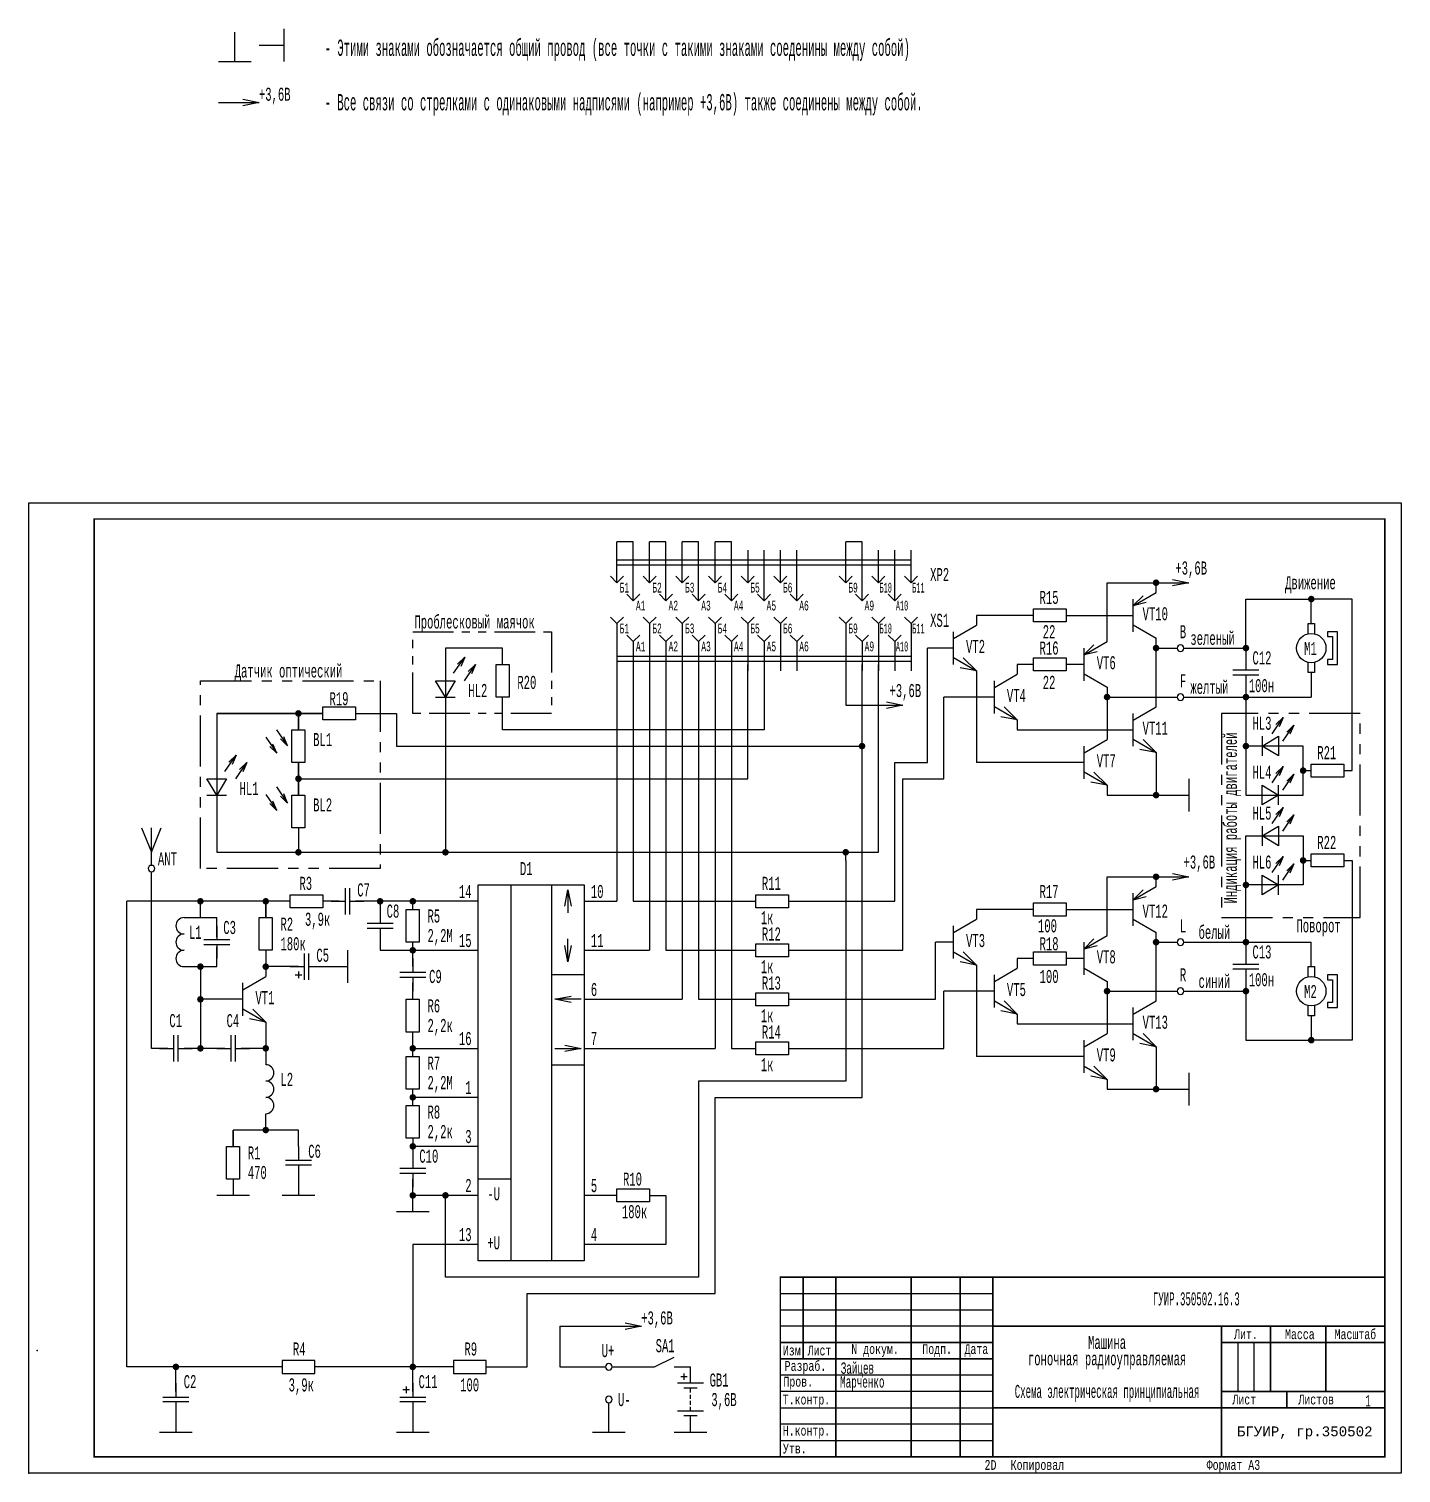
# Model space of a CAD drawing. Extents: x 0 to 4297, y -170 to 591.
# Drawn here: x 0 to 420, y 0 to 442 of the extents above; entities that cross this region are included whole.
import ezdxf
from ezdxf.enums import TextEntityAlignment as Align

# ---------------------------------------------------------------- set-up
doc = ezdxf.new("R2010")
doc.units = 0
doc.header["$MEASUREMENT"] = 0
doc.linetypes.add('PHANTOM2', pattern=[1.25, 0.625, -0.125, 0.125, -0.125, 0.125, -0.125])
doc.linetypes.add('ШТРИХОВАЯ2', pattern=[0.375, 0.25, -0.125])
doc.layers.get('0').update_dxf_attribs({"color": 50, "linetype": 'CONTINUOUS'})
for name, color, linetype in [('00', 2, 'CONTINUOUS'), ('4', 5, 'CONTINUOUS'), ('7_контакты', 4, 'CONTINUOUS'), ('9', 6, 'CONTINUOUS'), ('91_номиналы', 3, 'CONTINUOUS'), ('PAMKA', 5, 'CONTINUOUS')]:
    doc.layers.add(name, color=color, linetype=linetype)
doc.styles.add('PE3', font='monotxt.shx', dxfattribs={"width": 0.56, "height": 4})
doc.styles.get("Standard").update_dxf_attribs({"font": 'monotxt.shx'})
doc.styles.add('ВОКАД', font='monotxt.shx', dxfattribs={"width": 0.55})

# ---------------------------------------------------------------- blocks, each defined once
blk = doc.blocks.new('-C')
for p, q in [((0, 0), (4.3, 0)), ((4.3, 4), (4.3, -4)), ((5.7, -4), (5.7, 4)), ((5.7, 0), (10, 0))]:
    blk.add_line(p, q)
blk = doc.blocks.new('-r')
for p, q in [((0, 2), (10, 2)), ((0, -2), (0, 2)), ((10, 2), (10, -2)), ((10, -2), (0, -2))]:
    blk.add_line(p, q)
blk = doc.blocks.new('-L')
for points in [[(0, 10, 0.414214), (2.5, 12.5, 0.414214), (0, 15, 1)], [(0, 5, 0.414214), (2.5, 7.5, 0.414214), (0, 10, 1)], [(0, 0, 0.414214), (2.5, 2.5, 0.414214), (0, 5, 1)]]:
    blk.add_lwpolyline(points, format="xyb")
blk = doc.blocks.new('-PLUS-')
for p, q in [((-1, 0), (1, 0)), ((0, 1), (0, -1))]:
    blk.add_line(p, q)
blk = doc.blocks.new('_')
for p, q in [((-5, 1), (0, 0)), ((0, 0), (-5, -1))]:
    blk.add_line(p, q)
blk = doc.blocks.new('-')
blk.add_blockref('_', (0, 0))
blk = doc.blocks.new('-X')
for p, q in [((2, 2), (0, 0)), ((0, 0), (2, -2))]:
    blk.add_line(p, q)
blk = doc.blocks.new('strelka')
blk.add_blockref('_', (0, 0))
blk = doc.blocks.new('-H')
for p, q in [((-4.97, -4.35), (-1.57, 0.59)), ((-1.57, 0.59), (-3.77, -1.54)), ((-1.57, 0.59), (-2.78, -2.22)), ((-1.67, -6.62), (1.72, -1.67)), ((1.72, -1.67), (-0.47, -3.81)), ((1.72, -1.67), (0.52, -4.49))]:
    blk.add_line(p, q)
blk = doc.blocks.new('-vd')
for p, q in [((0, 0), (5, 3)), ((0, 3), (0, -3)), ((5, -3), (0, 0)), ((5, 3), (5, -3))]:
    blk.add_line(p, q)
blk = doc.blocks.new('F25')
at = {"layer": 'PAMKA'}
for p, q in [((0, 0), (-2.5, 0)), ((0, 2.5), (0, 0))]:
    blk.add_line(p, q, dxfattribs=at)
blk = doc.blocks.new('F26')
at = {"layer": 'PAMKA'}
for p, q in [((0, 2.5), (0, 0)), ((0, 0), (2.5, 0))]:
    blk.add_line(p, q, dxfattribs=at)

msp = doc.modelspace()

# ---------------------------------------------------------------- linework, layer by layer
at = {"ltscale": 15}
for p, q in [((78, 442), (78, 432)), ((63, 432), (63, 441)), ((70.5, 437), (78, 437)), ((58, 432), (68, 432)), ((58, 419.5), (70.5, 419.5)), ((330, 272.5), (355, 272.5)), ((330, 254.5), (330, 272.5)), ((345, 269.5), (345, 272.5)), ((372.5, 267.5), (392.5, 267.5)), ((372.5, 252.5), (372.5, 267.5)), ((392.5, 260), (392.5, 267.5)), ((307.5, 262.5), (290, 262.5)), ((317.5, 262.5), (338, 262.5)), ((391.5, 256.89), (391.5, 260)), ((391.5, 260), (393.5, 260)), ((393.5, 260), (393.5, 256.89)), ((400.5, 257.5), (397.5, 257.5)), ((397.5, 257.5), (397.5, 256)), ((400.5, 247.5), (400.5, 257.5)), ((275, 217.5), (275, 252.5)), ((345, 234.5), (345, 255.5)), ((345, 252.5), (351.5, 252.5)), ((353.5, 252.5), (372.5, 252.5)), ((372.5, 252.5), (372.5, 247.5)), ((397.5, 256), (399, 256)), ((399, 256), (399, 249)), ((391.5, 245), (391.5, 248.11)), ((393.5, 248.11), (393.5, 245)), ((399, 249), (397.5, 249)), ((397.5, 249), (397.5, 247.5)), ((307.5, 247.5), (302.5, 247.5)), ((393.5, 245), (391.5, 245)), ((392.5, 245), (392.5, 237.5)), ((397.5, 247.5), (400.5, 247.5)), ((330, 240.5), (330, 224.5)), ((372.5, 242.5), (372.5, 237.5)), ((280, 212.5), (280, 237.5)), ((330, 237.5), (351.5, 237.5)), ((353.5, 237.5), (372.5, 237.5)), ((372.5, 237.5), (392.5, 237.5)), ((302.5, 227.5), (338, 227.5)), ((355, 212.5), (355, 202.5)), ((330, 207.5), (355, 207.5)), ((37.5, 186), (37.5, 197.5)), ((37.5, 180), (37.5, 184)), ((330, 182.5), (355, 182.5)), ((330, 164.5), (330, 182.5)), ((345, 179.5), (345, 182.5)), ((37.5, 130), (37.5, 180)), ((147.5, 180), (147.5, 65)), ((160, 180), (160, 65)), ((165, 178.5), (165, 171.5)), ((80, 175), (30, 175)), ((30, 32.5), (30, 175)), ((52.5, 170), (52.5, 175)), ((72.5, 175), (72.5, 170)), ((72.5, 170), (72.5, 175)), ((95, 175), (90, 175)), ((137.5, 175), (100, 175)), ((107.5, 175), (107.5, 170)), ((117.5, 172.5), (117.5, 175)), ((170, 175), (180, 175)), ((185, 175), (222.5, 175)), ((232.5, 175), (265, 175)), ((307.5, 172.5), (290, 172.5)), ((317.5, 172.5), (338, 172.5)), ((47.5, 170), (57.5, 170)), ((57.5, 164), (57.5, 170)), ((107.5, 165), (107.5, 160)), ((345, 144.5), (345, 165.5)), ((57.5, 155), (57.5, 161)), ((72.5, 160), (72.5, 152)), ((97.5, 160), (97.5, 150)), ((107.5, 160), (137.5, 160)), ((117.5, 160), (117.5, 162.5)), ((165, 156.5), (165, 163.5)), ((170, 160), (190, 160)), ((195, 160), (222.5, 160)), ((232.5, 160), (267.5, 160)), ((277.5, 145), (277.5, 162.5)), ((345, 162.5), (351.5, 162.5)), ((353.5, 162.5), (372.5, 162.5)), ((372.5, 162.5), (392.5, 162.5)), ((372.5, 162.5), (372.5, 157.5)), ((392.5, 155), (392.5, 162.5)), ((47.5, 155), (57.5, 155)), ((52.5, 155), (52.5, 130)), ((82.5, 155), (72.5, 155)), ((82.5, 155), (77.5, 155)), ((87.5, 155), (97.5, 155)), ((307.5, 157.5), (302.5, 157.5)), ((391.5, 151.89), (391.5, 155)), ((391.5, 155), (393.5, 155)), ((393.5, 155), (393.5, 151.89)), ((170, 152.5), (160, 152.5)), ((330, 150.5), (330, 134.5)), ((372.5, 152.5), (372.5, 147.5)), ((400.5, 152.5), (397.5, 152.5)), ((397.5, 152.5), (397.5, 151)), ((397.5, 151), (399, 151)), ((399, 151), (399, 144)), ((400.5, 142.5), (400.5, 152.5)), ((280, 130), (280, 147.5)), ((330, 147.5), (351.5, 147.5)), ((353.5, 147.5), (372.5, 147.5)), ((372.5, 147.5), (372.5, 132.5)), ((65.5, 145), (52.5, 145)), ((169, 145), (161, 145)), ((170, 145), (200, 145)), ((205, 145), (222.5, 145)), ((232.5, 145), (277.5, 145)), ((391.5, 140), (391.5, 143.11)), ((393.5, 143.11), (393.5, 140)), ((399, 144), (397.5, 144)), ((397.5, 144), (397.5, 142.5)), ((397.5, 142.5), (400.5, 142.5)), ((72.5, 137.5), (72.5, 125)), ((302.5, 137.5), (338, 137.5)), ((393.5, 140), (391.5, 140)), ((392.5, 140), (392.5, 132.5)), ((42.5, 130), (37.5, 130)), ((60, 130), (47.5, 130)), ((72.5, 130), (65, 130)), ((117.5, 130), (137.5, 130)), ((117.5, 127.5), (117.5, 130)), ((161, 130), (169, 130)), ((170, 130), (210, 130)), ((215, 130), (222.5, 130)), ((232.5, 130), (280, 130)), ((372.5, 132.5), (392.5, 132.5)), ((160, 125), (170, 125)), ((355, 122.5), (355, 112.5)), ((117.5, 112.5), (117.5, 117.5)), ((137.5, 115), (117.5, 115)), ((330, 117.5), (355, 117.5)), ((72.5, 105), (72.5, 110)), ((82.5, 105), (62.5, 105)), ((62.5, 105), (62.5, 100)), ((62.5, 100), (62.5, 105)), ((82.5, 100), (82.5, 105)), ((117.5, 102.5), (117.5, 95)), ((137.5, 100), (117.5, 100)), ((62.5, 90), (62.5, 85)), ((82.5, 90), (82.5, 85)), ((117.5, 80), (117.5, 90)), ((147.5, 90), (137.5, 90)), ((67.5, 85), (57.5, 85)), ((87.5, 85), (77.5, 85)), ((137.5, 85), (117.5, 85)), ((180, 85), (170, 85)), ((190, 85), (195, 85)), ((195, 85), (195, 70)), ((122.5, 80), (112.5, 80)), ((137.5, 70), (117.5, 70)), ((117.5, 70), (117.5, 32.5)), ((195, 70), (170, 70)), ((162.5, 45), (162.5, 32.5)), ((77.5, 32.5), (30, 32.5)), ((45, 25), (45, 32.5)), ((117.5, 25), (117.5, 32.5)), ((140, 32.5), (152.5, 32.5)), ((162.5, 32.5), (176.5, 32.5)), ((178.5, 32.5), (191.5, 32.5)), ((197.5, 32.5), (202.5, 32.5)), ((202.5, 27.5), (202.5, 32.5)), ((206.5, 27.5), (198.5, 27.5)), ((204.5, 26), (200.5, 26)), ((45, 20), (45, 12.5)), ((117.5, 20), (117.5, 12.5)), ((177.5, 12.5), (177.5, 21.5)), ((206.5, 19), (198.5, 19)), ((204.5, 17.5), (200.5, 17.5)), ((202.5, 12.5), (202.5, 17.5)), ((40, 12.5), (50, 12.5)), ((112.5, 12.5), (122.5, 12.5)), ((172.5, 12.5), (182.5, 12.5)), ((197.5, 12.5), (207.5, 12.5))]:
    msp.add_line(p, q, dxfattribs=at)
for p, q in [((338, 265.42), (345, 269.5)), ((338, 265.5), (341, 268.5)), ((338, 257.5), (338, 267.5)), ((338, 265.5), (342, 266.5)), ((290, 262.5), (290, 259.5)), ((283, 255.42), (290, 259.5)), ((283, 247.5), (283, 257.5)), ((338, 259.58), (345, 255.5)), ((283, 252.5), (275, 252.5)), ((323, 250.42), (330, 254.5)), ((323, 250.5), (326, 253.5)), ((323, 242.5), (323, 252.5)), ((283, 249.58), (290, 245.5)), ((290, 245.5), (286, 249.5)), ((323, 250.5), (327, 251.5)), ((290, 245.5), (285, 246.5)), ((290, 245.5), (290, 217.5)), ((295.5, 240.42), (302.5, 244.5)), ((302.5, 247.5), (302.5, 244.5)), ((323, 247.5), (317.5, 247.5)), ((323, 244.58), (330, 240.5)), ((295.5, 232.5), (295.5, 242.5)), ((295.5, 237.5), (280, 237.5)), ((295.5, 234.58), (302.5, 230.5)), ((302.5, 230.5), (298.5, 234.5)), ((338, 230.42), (345, 234.5)), ((302.5, 230.5), (297.5, 231.5)), ((302.5, 230.5), (302.5, 227.5)), ((338, 222.5), (338, 232.5)), ((323, 220.42), (330, 224.5)), ((323, 212.5), (323, 222.5)), ((338, 224.58), (345, 220.5)), ((345, 220.5), (340, 221.5)), ((345, 220.5), (341, 224.5)), ((323, 217.5), (290, 217.5)), ((345, 220.5), (345, 207.5)), ((323, 214.58), (330, 210.5)), ((330, 210.5), (326, 214.5)), ((330, 210.5), (325, 211.5)), ((330, 210.5), (330, 207.5)), ((34.5, 197.5), (37.5, 190)), ((37.5, 190), (40.5, 197.5)), ((338, 175.42), (345, 179.5)), ((338, 175.5), (341, 178.5)), ((338, 167.5), (338, 177.5)), ((290, 172.5), (290, 169.5)), ((338, 175.5), (342, 176.5)), ((283, 165.42), (290, 169.5)), ((338, 169.58), (345, 165.5)), ((283, 157.5), (283, 167.5)), ((323, 160.42), (330, 164.5)), ((283, 162.5), (277.5, 162.5)), ((283, 159.58), (290, 155.5)), ((290, 155.5), (286, 159.5)), ((323, 160.5), (326, 163.5)), ((323, 152.5), (323, 162.5)), ((323, 160.5), (327, 161.5)), ((290, 155.5), (285, 156.5)), ((290, 155.5), (290, 127.5)), ((302.5, 157.5), (302.5, 154.5)), ((323, 157.5), (317.5, 157.5)), ((65.5, 147.92), (72.5, 152)), ((295.5, 150.42), (302.5, 154.5)), ((295.5, 142.5), (295.5, 152.5)), ((323, 154.58), (330, 150.5)), ((65.5, 140), (65.5, 150)), ((295.5, 147.5), (280, 147.5)), ((65.5, 142.08), (72.5, 138)), ((72.5, 138), (68.5, 142)), ((295.5, 144.58), (302.5, 140.5)), ((302.5, 140.5), (297.5, 141.5)), ((302.5, 140.5), (298.5, 144.5)), ((338, 140.42), (345, 144.5)), ((338, 132.5), (338, 142.5)), ((72.5, 138), (67.5, 139)), ((72.5, 138), (72.5, 135)), ((302.5, 140.5), (302.5, 137.5)), ((323, 130.42), (330, 134.5)), ((338, 134.58), (345, 130.5)), ((345, 130.5), (341, 134.5)), ((323, 122.5), (323, 132.5)), ((345, 130.5), (340, 131.5)), ((345, 130.5), (345, 117.5)), ((323, 127.5), (290, 127.5)), ((323, 124.58), (330, 120.5)), ((330, 120.5), (326, 124.5)), ((330, 120.5), (325, 121.5)), ((330, 120.5), (330, 117.5)), ((191.5, 32.5), (197.5, 35.5))]:
    msp.add_line(p, q)
at = {"linetype": 'ШТРИХОВАЯ2', "ltscale": 5}
msp.add_line((202.5, 19), (202.5, 26), dxfattribs=at)
at = {"ltscale": 15, "const_width": 1}
for points in [[(344.5, 272.5, 1), (345.5, 272.5, 1)], [(344.5, 252.5, 1), (345.5, 252.5, 1)], [(372, 252.5, 1), (373, 252.5, 1)], [(329.5, 237.5, 1), (330.5, 237.5, 1)], [(372, 237.5, 1), (373, 237.5, 1)], [(344.5, 207.5, 1), (345.5, 207.5, 1)], [(344.5, 182.5, 1), (345.5, 182.5, 1)], [(52, 175, 1), (53, 175, 1)], [(72, 175, 1), (73, 175, 1)], [(107, 175, 1), (108, 175, 1)], [(117, 175, 1), (118, 175, 1)], [(117, 160, 1), (118, 160, 1)], [(344.5, 162.5, 1), (345.5, 162.5, 1)], [(372, 162.5, 1), (373, 162.5, 1)], [(52, 155, 1), (53, 155, 1)], [(72, 155, 1), (73, 155, 1)], [(52, 145, 1), (53, 145, 1)], [(329.5, 147.5, 1), (330.5, 147.5, 1)], [(372, 147.5, 1), (373, 147.5, 1)], [(52, 130, 1), (53, 130, 1)], [(72, 130, 1), (73, 130, 1)], [(117, 130, 1), (118, 130, 1)], [(117, 115, 1), (118, 115, 1)], [(344.5, 117.5, 1), (345.5, 117.5, 1)], [(72, 105, 1), (73, 105, 1)], [(117, 100, 1), (118, 100, 1)], [(117, 85, 1), (118, 85, 1)], [(45.5, 32.5, -1), (44.5, 32.5, -1)], [(118, 32.5, -1), (117, 32.5, -1)]]:
    msp.add_lwpolyline(points, format="xyb", close=True, dxfattribs=at)
at = {"ltscale": 15}
for points in [[(397, 252.5, -1), (388, 252.5, -1)], [(397, 147.5, -1), (388, 147.5, -1)]]:
    msp.add_lwpolyline(points, format="xyb", close=True, dxfattribs=at)
msp.add_lwpolyline([(137.5, 180), (170, 180), (170, 65), (137.5, 65)], close=True)
at = {"layer": '00'}
for p, q in [((180, 279.5), (270, 279.5)), ((180, 278), (270, 278)), ((180, 250), (270, 250)), ((180, 248.5), (270, 248.5)), ((57.5, 232.5), (90, 232.5)), ((57.5, 232.5), (57.5, 190)), ((82.5, 227.5), (82.5, 232.5)), ((82.5, 207.5), (82.5, 217.5)), ((265, 175), (265, 217.5)), ((265, 217.5), (275, 217.5)), ((267.5, 160), (267.5, 212.5)), ((267.5, 212.5), (280, 212.5)), ((390, 215), (392.5, 215)), ((82.5, 197.5), (82.5, 190)), ((390, 187.5), (392.5, 187.5)), ((117.5, 155), (117.5, 160)), ((117.5, 145), (117.5, 150)), ((117.5, 130), (117.5, 135)), ((117.5, 130), (117.5, 132.5)), ((162.5, 45), (187.5, 45)), ((130, 32.5), (87.5, 32.5))]:
    msp.add_line(p, q, dxfattribs=at)
for points in [[(180, 272.5), (180, 285)], [(185, 285), (180, 285)], [(185, 267), (185, 285)], [(190, 272.5), (190, 285)], [(195, 285), (190, 285)], [(195, 267), (195, 285)], [(200, 272.5), (200, 285)], [(205, 285), (200, 285)], [(205, 267), (205, 285)], [(210, 272.5), (210, 285)], [(215, 285), (210, 285)], [(215, 267), (215, 285)], [(250, 272.5), (250, 285)], [(255, 285), (250, 285)], [(255, 267), (255, 285)], [(220, 282.5), (220, 272.5)], [(225, 267), (225, 282.5)], [(230, 272.5), (230, 282.5)], [(235, 267), (235, 282.5)], [(260, 272.5), (260, 282.5)], [(265, 267), (265, 282.5)], [(270, 272.5), (270, 282.5)], [(402.5, 215), (405, 215), (405, 267.5), (392.5, 267.5)], [(180, 260), (180, 175)], [(190, 260), (190, 160)], [(200, 260), (200, 145)], [(210, 260), (210, 130)], [(220, 260), (220, 245.5)], [(230, 260), (230, 245.5)], [(250, 260), (250, 235), (267.5, 235)], [(260, 260), (260, 245.5)], [(270, 260), (270, 245.5)], [(145, 247.5), (145, 252.5), (127.5, 252.5), (127.5, 190)], [(185, 254.5), (185, 175)], [(195, 254.5), (195, 160)], [(205, 254.5), (205, 145)], [(215, 254.5), (215, 130)], [(225, 254.5), (225, 245.5)], [(235, 254.5), (235, 245.5)], [(255, 254.5), (255, 245.5)], [(265, 254.5), (265, 245.5)], [(82.5, 212.5), (220, 212.5), (220, 247.5)], [(225, 247.5), (225, 227.5), (145, 227.5), (145, 237.5)], [(152.5, 32.5), (152.5, 55), (210, 55), (210, 115), (255, 115), (255, 247.5)], [(250, 187.5), (250, 190), (260, 190), (260, 247.5)], [(372.5, 237.5), (372.5, 207.5), (390, 207.5), (390, 222.5), (372.5, 222.5)], [(90, 232.5), (57.5, 232.5), (57.5, 190), (250, 190)], [(82.5, 232.5), (82.5, 227.5)], [(100, 232.5), (112.5, 232.5)], [(112.5, 232.5), (112.5, 222.5), (255, 222.5)], [(82.5, 217.5), (82.5, 207.5)], [(82.5, 197.5), (82.5, 190)], [(372.5, 162.5), (372.5, 195), (390, 195), (390, 180), (372.5, 180)], [(250, 187.5), (250, 120), (205, 120), (205, 60), (127.5, 60), (127.5, 85)], [(402.5, 187.5), (405, 187.5), (405, 132.5), (392.5, 132.5)]]:
    msp.add_lwpolyline(points, dxfattribs=at)
at = {"layer": '00', "const_width": 1}
for points in [[(392, 267.5, 1), (393, 267.5, 1)], [(82, 232.5, 1), (83, 232.5, 1)], [(254.5, 222.5, 1), (255.5, 222.5, 1)], [(372, 222.5, 1), (373, 222.5, 1)], [(82, 212.5, 1), (83, 212.5, 1)], [(389.5, 215, 1), (390.5, 215, 1)], [(82, 190, 1), (83, 190, 1)], [(127, 190, 1), (128, 190, 1)], [(249.5, 190, 1), (250.5, 190, 1)], [(389.5, 187.5, 1), (390.5, 187.5, 1)], [(372, 180, 1), (373, 180, 1)], [(392, 132.5, 1), (393, 132.5, 1)], [(127, 85, 1), (128, 85, 1)]]:
    msp.add_lwpolyline(points, format="xyb", close=True, dxfattribs=at)
at = {"layer": '00', "linetype": 'PHANTOM2', "ltscale": 20}
msp.add_lwpolyline([(117.5, 257.5), (160, 257.5), (160, 232.5), (117.5, 232.5)], close=True, dxfattribs=at)
at = {"layer": '00'}
for points in [[(351.5, 252.5, 1), (353.5, 252.5, 1)], [(351.5, 237.5, 1), (353.5, 237.5, 1)], [(36.5, 185, 1), (38.5, 185, 1)], [(351.5, 162.5, 1), (353.5, 162.5, 1)], [(351.5, 147.5, 1), (353.5, 147.5, 1)], [(176.5, 32.5, 1), (178.5, 32.5, 1)], [(176.5, 22.5, 1), (178.5, 22.5, 1)]]:
    msp.add_lwpolyline(points, format="xyb", close=True, dxfattribs=at)
at = {"layer": '00', "linetype": 'PHANTOM2', "ltscale": 25}
for points in [[(52.5, 242.5), (107.5, 242.5), (107.5, 185), (52.5, 185)], [(365, 170), (407.5, 170), (407.5, 232.5), (365, 232.5)]]:
    msp.add_lwpolyline(points, close=True, dxfattribs=at)
at = {"layer": 'PAMKA'}
for p, q in [((0, 0), (0, 297)), ((0, 297), (420, 297)), ((420, 297), (420, 0)), ((230, 55), (295, 55)), ((230, 50), (295, 50)), ((295, 45), (230, 45)), ((370, 40), (370, 25)), ((375, 25), (375, 40)), ((295, 30), (230, 30)), ((295, 25), (230, 25)), ((230, 20), (295, 20)), ((295, 15), (230, 15)), ((230, 10), (295, 10)), ((420, 0), (0, 0))]:
    msp.add_line(p, q, dxfattribs=at)
at = {"layer": 'PAMKA', "const_width": 0.5}
for points in [[(20, 5), (20, 292), (415, 292), (415, 5), (20, 5)], [(230, 5), (230, 60), (415, 60)], [(237, 35), (237, 60)], [(247, 60), (247, 5)], [(270, 5), (270, 60)], [(285, 60), (285, 5)], [(295, 5), (295, 60)], [(295, 45), (415, 45)], [(365, 45), (365, 5)], [(380, 45), (380, 25)], [(397, 25), (397, 45)], [(230, 40), (295, 40)], [(415, 40), (365, 40)], [(295, 35), (230, 35)], [(415, 25), (365, 25)], [(385, 25), (385, 20)], [(295, 20), (415, 20)]]:
    msp.add_lwpolyline(points, dxfattribs=at)
at = {"layer": 'PAMKA'}
for p in [(2.5, 37.5), (20, 5), (0, 0)]:
    msp.add_point(p, dxfattribs=at)

# ---------------------------------------------------------------- block references
at = {"ltscale": 15}
for name, p in [('-', (70.5, 419.5)), ('-', (355, 272.5)), ('-r', (307.5, 262.5)), ('-H', (134.97, 249.12)), ('-r', (307.5, 247.5)), ('-H', (385.47, 230.62)), ('-H', (64.97, 219.12)), ('-H', (385.47, 215.62)), ('-H', (385.47, 203.12)), ('-H', (385.47, 188.12)), ('-', (355, 182.5)), ('-r', (80, 175)), ('-C', (92.5, 175)), ('-r', (222.5, 175)), ('-r', (307.5, 172.5)), ('-r', (222.5, 160)), ('-r', (307.5, 157.5)), ('-C', (80, 155)), ('-PLUS-', (82.5, 152.5)), ('-r', (222.5, 145)), ('-C', (40, 130)), ('-C', (57.5, 130)), ('-', (169, 130)), ('-r', (222.5, 130)), ('-L', (72.5, 110)), ('-r', (180, 85))]:
    msp.add_blockref(name, p, dxfattribs=at)
for name, p, rotation in [('-C', (372.5, 250), 270), ('-', (165, 178.5), 90), ('-C', (107.5, 172.5), 270), ('-r', (117.5, 172.5), 270), ('-L', (47.5, 170), 180), ('-r', (72.5, 170), 270), ('-C', (57.5, 167.5), 270), ('-', (165, 156.5), 270), ('-C', (372.5, 160), 270), ('-C', (117.5, 157.5), 270), ('-', (161, 145), 180), ('-r', (117.5, 145), 270), ('-r', (117.5, 127.5), 270), ('-r', (117.5, 112.5), 270), ('-r', (62.5, 100), 270), ('-C', (82.5, 100), 270), ('-C', (117.5, 97.5), 270)]:
    msp.add_blockref(name, p, dxfattribs=dict(at, rotation=rotation))
at = {"ltscale": 15, "xscale": -1}
for name, p, rotation in [('-H', (77.47, 220.88), 180), ('-H', (77.47, 203.38), 180), ('-C', (45, 27.5), 90), ('-C', (117.5, 27.5), 90)]:
    msp.add_blockref(name, p, dxfattribs=dict(at, rotation=rotation))
for name, p in [('-r', (87.5, 32.5)), ('-r', (140, 32.5)), ('-PLUS-', (200.5, 29.5)), ('-PLUS-', (115.5, 25.5))]:
    msp.add_blockref(name, p, dxfattribs=at)
at = {"layer": '00'}
for name, p, rotation in [('-X', (180, 272.5), 90), ('-X', (190, 272.5), 90), ('-X', (200, 272.5), 90), ('-X', (210, 272.5), 90), ('-X', (220, 272.5), 90), ('-X', (230, 272.5), 90), ('-X', (250, 272.5), 90), ('-X', (260, 272.5), 90), ('-X', (270, 272.5), 90), ('-X', (185, 267), 90), ('-X', (195, 267), 90), ('-X', (205, 267), 90), ('-X', (215, 267), 90), ('-X', (225, 267), 90), ('-X', (235, 267), 90), ('-X', (255, 267), 90), ('-X', (265, 267), 90), ('-X', (180, 260), 90), ('-X', (190, 260), 90), ('-X', (200, 260), 90), ('-X', (210, 260), 90), ('-X', (220, 260), 90), ('-X', (230, 260), 90), ('-X', (250, 260), 90), ('-X', (260, 260), 90), ('-X', (270, 260), 90), ('-X', (185, 254.5), 90), ('-X', (195, 254.5), 90), ('-X', (205, 254.5), 90), ('-X', (215, 254.5), 90), ('-X', (225, 254.5), 90), ('-X', (235, 254.5), 90), ('-X', (255, 254.5), 90), ('-X', (265, 254.5), 90), ('-r', (145, 237.5), 90), ('-vd', (127.5, 237.5), 90), ('-r', (82.5, 217.5), 90), ('-vd', (57.5, 207.5), 90), ('-vd', (382.5, 207.5), 180), ('-r', (82.5, 207.5), 270), ('-vd', (382.5, 180), 180)]:
    msp.add_blockref(name, p, dxfattribs=dict(at, rotation=rotation))
for name, p in [('-r', (90, 232.5)), ('strelka', (267.5, 235)), ('-vd', (377.5, 222.5)), ('-r', (392.5, 215)), ('-vd', (377.5, 195)), ('-r', (392.5, 187.5)), ('strelka', (187.5, 45))]:
    msp.add_blockref(name, p, dxfattribs=at)
at = {"layer": 'PAMKA'}
for name, p in [('F26', (20, 5)), ('F25', (415, 5))]:
    msp.add_blockref(name, p, dxfattribs=at)

# ---------------------------------------------------------------- texts
at = {"ltscale": 15, "style": 'PE3'}
for s, width, p in [('Движение', 0.56, (392.25, 270.5)), ('Поворот', 0.56, (394.75, 165.5)), ('-U', 0.56, (142.25, 83.5)), ('+U', 0.56, (142.25, 68.5)), ('ГУИР.350502.16.3', 0.48, (357.32, 51.33)), ('Машина', 0.56, (330, 38)), ('гоночная радиоуправляемая', 0.56, (330, 33)), ('Схема электрическая принципиальная', 0.48, (330, 23))]:
    msp.add_text(s, height=4, dxfattribs=dict(at, width=width)).set_placement(p, align=Align.CENTER)
at = {"ltscale": 15, "style": 'PE3', "width": 0.56}
for s, p in [('Проблесковый маячок', (118, 258.5)), ('зеленый', (355.5, 253.5)), ('Датчик оптический', (63, 243.5)), ('желтый', (355.5, 238.5)), ('10', (172, 176)), ('11', (172, 161)), ('белый', (358, 163.5)), ('синий', (358, 148.5)), ('6', (172, 146)), ('7', (172, 131)), ('5', (172, 86)), ('4', (172, 71))]:
    msp.add_text(s, height=4, dxfattribs=at).set_placement(p)
msp.add_text('Индикация работы двигателей', height=4, rotation=90, dxfattribs=at).set_placement((369.75, 200.5), align=Align.CENTER)
for s, p in [('14', (135.5, 176)), ('15', (135.5, 161)), ('16', (135.5, 131)), ('1', (135.5, 116)), ('3', (135.5, 101)), ('2', (135.5, 86)), ('13', (135.5, 71))]:
    msp.add_text(s, height=4, dxfattribs=at).set_placement(p, align=Align.RIGHT)
at = {"style": 'PE3', "width": 0.56}
for s, p in [('Зайцев', (248.5, 30.4)), ('Марченко', (248.3, 26.17)), ('1', (409, 20.4))]:
    msp.add_text(s, height=3.5, dxfattribs=at).set_placement(p)
at = {"style": 'ВОКАД'}
msp.add_text('БГУИР, гр.350502', height=3, dxfattribs=at).set_placement((390.5, 11.27), align=Align.CENTER)
at = {"ltscale": 15, "insert": (90.5, 447.07), "char_height": 4, "width": 262.5, "attachment_point": 1, "style": 'PE3'}
msp.add_mtext('\\H5;\\W.45;\\P- Этими знаками обозначается общий провод (все точки с такими знаками соеденины между собой)\\P\\P- Все связи со стрелками с одинаковыми надписями (например +3,6B) также соединены между собой.', dxfattribs=at)
at = {"layer": '4', "ltscale": 15, "style": 'PE3', "width": 0.56}
for s, p in [('XP2', (278.75, 273)), ('R15', (312.25, 266)), ('XS1', (278.75, 259)), ('VT10', (344.75, 261)), ('VT2', (289.75, 251)), ('R16', (312.25, 250.5)), ('M1', (392.25, 250.38)), ('VT6', (329.75, 246)), ('VT4', (302.25, 236)), ('VT11', (344.75, 226)), ('R21', (397.25, 218.5)), ('VT7', (329.75, 216)), ('R22', (397.25, 191)), ('D1', (152.25, 183)), ('R3', (84.75, 178.5)), ('R11', (227.25, 178.5)), ('R17', (312.25, 176)), ('VT12', (344.75, 170)), ('R12', (227.25, 163)), ('VT3', (289.75, 161)), ('R18', (312.25, 160)), ('VT8', (329.75, 156)), ('R13', (227.25, 148)), ('VT1', (72.25, 143.5)), ('VT5', (302.25, 146)), ('M2', (392.25, 145.38)), ('VT13', (344.75, 136)), ('R14', (227.25, 133)), ('VT9', (329.75, 126)), ('R10', (184.75, 88)), ('R4', (82.75, 36)), ('R9', (135.25, 36)), ('SA1', (194.75, 37)), ('GB1', (211.25, 26.5))]:
    msp.add_text(s, height=4, dxfattribs=at).set_placement(p, align=Align.CENTER)
for s, p in [('C12', (374.5, 247.5)), ('R20', (149.5, 240)), ('R19', (92, 235)), ('HL2', (134.5, 237.5)), ('HL3', (374.5, 227.5)), ('BL1', (87, 222.5)), ('HL4', (374.5, 212.5)), ('HL1', (64.5, 207.5)), ('BL2', (87, 202.5)), ('HL5', (374.5, 200)), ('ANT', (39.5, 186)), ('HL6', (374.5, 185)), ('C7', (100.5, 176.5)), ('C8', (109.5, 170)), ('R5', (122, 168.5)), ('C3', (59.5, 165)), ('R2', (77, 166)), ('L1', (49, 163.5)), ('C5', (88, 156.5)), ('C13', (374.5, 157.5)), ('C9', (122.5, 150)), ('R6', (122, 141)), ('C1', (43, 136.5)), ('C4', (60.5, 136.5)), ('R7', (122, 123.5)), ('L2', (77, 118.5)), ('R8', (122, 108.5)), ('R1', (67, 96)), ('C6', (85.5, 96.5)), ('C10', (119.5, 95)), ('C2', (47.4, 26)), ('C11', (119.27, 26))]:
    msp.add_text(s, height=4, dxfattribs=at).set_placement(p)
at = {"layer": '7_контакты', "ltscale": 15, "style": 'PE3'}
for s, width, p in [('Б1', 0.56, (182.25, 269.5)), ('Б2', 0.56, (192.25, 269.5)), ('Б3', 0.56, (202.25, 269.5)), ('Б4', 0.56, (212.25, 269.5)), ('Б5', 0.56, (222.25, 269.5)), ('Б6', 0.56, (232.25, 269.5)), ('Б9', 0.56, (252.25, 269.5)), ('Б10', 0.4, (262.25, 269.5)), ('Б11', 0.4, (272.25, 269.5)), ('А1', 0.56, (187.25, 264)), ('А2', 0.56, (197.25, 264)), ('А3', 0.56, (207.25, 264)), ('А4', 0.56, (217.25, 264)), ('А5', 0.56, (227.25, 264)), ('А6', 0.56, (237.25, 264)), ('А9', 0.56, (257.25, 264)), ('А10', 0.4, (267.25, 264)), ('Б1', 0.56, (182.25, 257)), ('Б2', 0.56, (192.25, 257)), ('Б3', 0.56, (202.25, 257)), ('Б4', 0.56, (212.25, 257)), ('Б5', 0.56, (222.25, 257)), ('Б6', 0.56, (232.25, 257)), ('Б9', 0.56, (252.25, 257)), ('Б10', 0.4, (262.25, 257)), ('Б11', 0.4, (272.25, 257)), ('А1', 0.56, (187.25, 251.5)), ('А2', 0.56, (197.25, 251.5)), ('А3', 0.56, (207.25, 251.5)), ('А4', 0.56, (217.25, 251.5)), ('А5', 0.56, (227.25, 251.5)), ('А6', 0.56, (237.25, 251.5)), ('А9', 0.56, (257.25, 251.5)), ('А10', 0.4, (267.25, 251.5))]:
    msp.add_text(s, height=3, dxfattribs=dict(at, width=width)).set_placement(p, align=Align.CENTER)
at = {"layer": '9', "ltscale": 15, "style": 'PE3', "width": 0.56}
for s, p in [('+3,6B', (75.25, 420)), ('+3,6B', (355.75, 275)), ('B', (353.25, 255.5)), ('F', (353.25, 240.5)), ('+3,6B', (268.25, 237.5)), ('+3,6B', (358.25, 185)), ('L', (353.25, 165.5)), ('R', (353.25, 150.5)), ('+3,6B', (192.25, 45.5)), ('U+', (177.25, 35.5)), ('U-', (182.25, 20.5)), ('3,6B', (212.75, 20.5))]:
    msp.add_text(s, height=4, dxfattribs=at).set_placement(p, align=Align.CENTER)
at = {"layer": '91_номиналы', "ltscale": 15, "style": 'PE3', "width": 0.56}
for s, p in [('22', (312.25, 255.5)), ('22', (312.25, 240)), ('100н', (377.25, 239)), ('100', (311.75, 165.5)), ('100', (312.25, 150)), ('100н', (377.25, 149))]:
    msp.add_text(s, height=4, dxfattribs=at).set_placement(p, align=Align.CENTER)
for s, p in [('3,9к', (84.5, 167.5)), ('1к', (224, 168)), ('180к', (77, 160)), ('2,2М', (122, 162.5)), ('1к', (224, 153)), ('1к', (224, 138)), ('2,2к', (122, 135)), ('1к', (224, 123)), ('2,2М', (122, 117.5)), ('2,2к', (122, 102.5)), ('470', (67, 90)), ('180к', (181.5, 78)), ('3,9к', (79.5, 25)), ('100', (132, 25))]:
    msp.add_text(s, height=4, dxfattribs=at).set_placement(p)
at = {"layer": 'PAMKA', "width": 0.7}
for s, p in [('Масштаб', (406, 41)), ('Масса', (389, 41)), ('Т.контр.', (238, 21))]:
    msp.add_text(s, height=3, dxfattribs=at).set_placement(p, align=Align.CENTER)
for s, p in [('Лит.', (372.5, 42.5)), ('Изм', (233.5, 37.5)), ('Лист', (242, 37.5)), ('N докум.', (259, 37.5)), ('Подп.', (278, 37.5)), ('Дата', (290, 37.5)), ('Разраб.', (237.69, 32.5)), ('Пров.', (235.48, 27.5)), ('Лист', (372, 22.5)), ('Листов', (394, 22.5)), ('Н.контр.', (238, 12.5)), ('Утв.', (234.43, 7.5))]:
    msp.add_text(s, height=3, dxfattribs=at).set_placement(p, align=Align.MIDDLE)
for s, p in [('2D', (292.5, 1)), ('Копировал', (300.5, 1)), ('Формат А3', (360.5, 1))]:
    msp.add_text(s, height=3, dxfattribs=at).set_placement(p)

doc.saveas('drawing.dxf')
